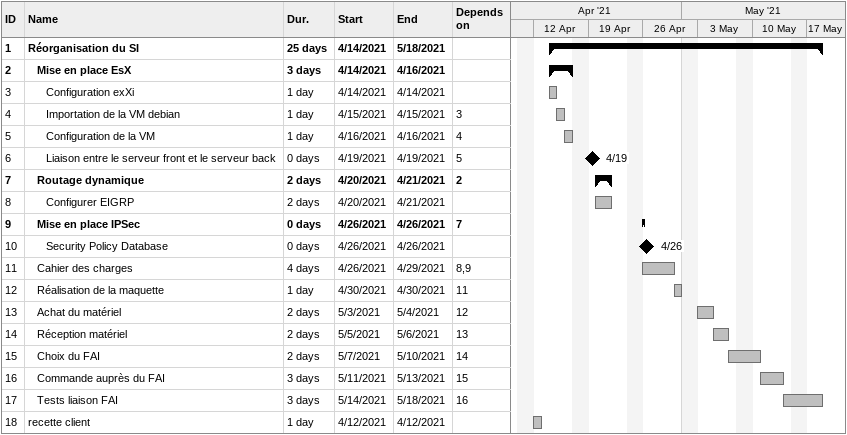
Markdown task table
| ID | Level | Task | Duration | Start | Finish | Predecessors |
|---|---|---|---|---|---|---|
| 1 | 1 | **Réorganisation du SI** | 25d | 2021-04-14 | 2021-05-18 |  |
| 2 | 2 | **Mise en place EsX** | 3d | 2021-04-14 | 2021-04-16 |  |
| 3 | 3 | Configuration exXi | 1d | 2021-04-14 | 2021-04-14 |  |
| 4 | 3 | Importation de la VM debian | 1d | 2021-04-15 | 2021-04-15 | 3 |
| 5 | 3 | Configuration de la VM | 1d | 2021-04-16 | 2021-04-16 | 4 |
| 6 | 3 | Liaison entre le serveur front et le serveur back | 0d | 2021-04-19 | 2021-04-19 | 5 |
| 7 | 2 | **Routage dynamique** | 2d | 2021-04-20 | 2021-04-21 | 2 |
| 8 | 3 | Configurer EIGRP | 2d | 2021-04-20 | 2021-04-21 |  |
| 9 | 2 | **Mise en place IPSec** | 0d | 2021-04-26 | 2021-04-26 | 7 |
| 10 | 3 | Security Policy Database | 0d | 2021-04-26 | 2021-04-26 |  |
| 11 | 2 | Cahier des charges | 4d | 2021-04-26 | 2021-04-29 | 8, 9 |
| 12 | 2 | Réalisation de la maquette | 1d | 2021-04-30 | 2021-04-30 | 11 |
| 13 | 2 | Achat du matériel | 2d | 2021-05-03 | 2021-05-04 | 12 |
| 14 | 2 | Réception matériel | 2d | 2021-05-05 | 2021-05-06 | 13 |
| 15 | 2 | Choix du FAI | 2d | 2021-05-07 | 2021-05-10 | 14 |
| 16 | 2 | Commande auprès du FAI | 3d | 2021-05-11 | 2021-05-13 | 15 |
| 17 | 2 | Tests liaison FAI | 3d | 2021-05-14 | 2021-05-18 | 16 |
| 18 | 1 | recette client | 1d | 2021-04-12 | 2021-04-12 |  |
